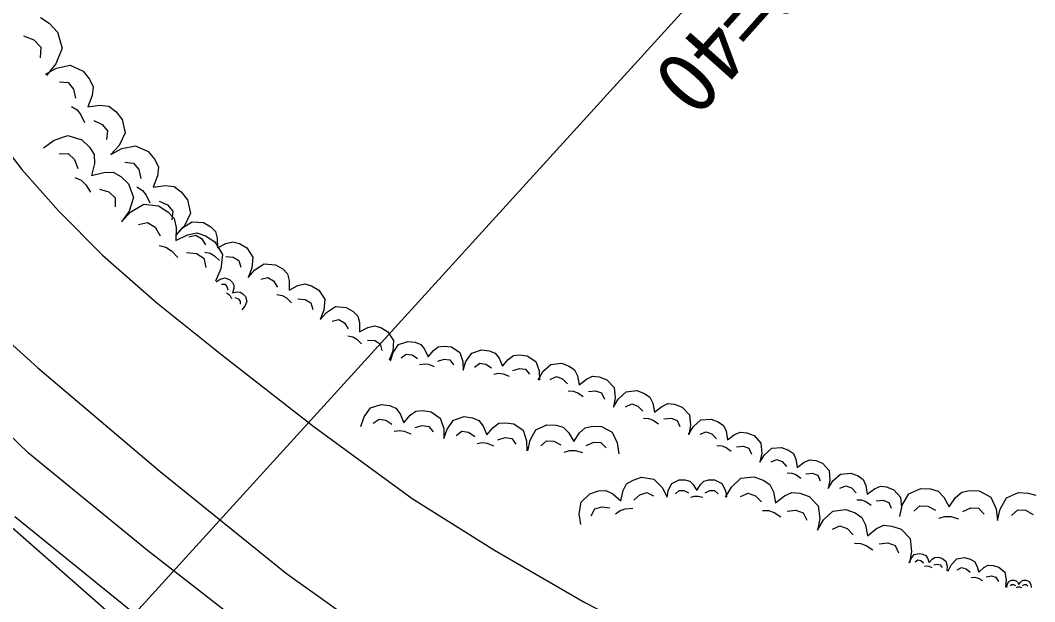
# Model space of a CAD drawing. Units: millimetres, scale not verified. Extents: x 40000 to 680000, y 20000 to 380000.
# Drawn here: x 100172 to 129194, y 273800 to 290444 of the extents above; entities that cross this region are included whole.
import ezdxf
from ezdxf.enums import TextEntityAlignment as Align

# ---------------------------------------------------------------- set-up
doc = ezdxf.new("R2010")
doc.units = ezdxf.units.MM
doc.header["$LTSCALE"] = 1000
doc.layers.add('S-BGD', color=7, linetype='Continuous', lineweight=25)
doc.layers.add('S-STR-HTXT', color=7, linetype='Continuous', lineweight=13)
doc.styles.add('ＭＳ ゴシック', font='')
doc.styles.get('ＭＳ ゴシック').set_extended_font_data('MS Gothic')

msp = doc.modelspace()

# ---------------------------------------------------------------- linework, layer by layer
at = {"layer": 'S-BGD'}
for p, q in [((100747, 290523), (100994, 290361)), ((100994, 290361), (101236, 290100)), ((100263, 289995), (100563, 289881)), ((101236, 290100), (101367, 289644)), ((100563, 289881), (100756, 289672)), ((100756, 289672), (100742, 289373)), ((101367, 289644), (101192, 289202)), ((100889, 288899), (101208, 289073)), ((101192, 289202), (100921, 288865)), ((101208, 289073), (101602, 289155)), ((101602, 289155), (101967, 288989)), ((101967, 288989), (102154, 288759)), ((101292, 288687), (101544, 288659)), ((101544, 288659), (101694, 288475)), ((102154, 288759), (102256, 288538)), ((102256, 288538), (102228, 288290)), ((101694, 288475), (101750, 288217)), ((102228, 288290), (102105, 287969)), ((101637, 287979), (101796, 287877)), ((102105, 287969), (102452, 288014)), ((102452, 288014), (102705, 287986)), ((102705, 287986), (102901, 287838)), ((101796, 287877), (101908, 287739)), ((101908, 287739), (102010, 287518)), ((102901, 287838), (103088, 287608)), ((102273, 287573), (102516, 287462)), ((102516, 287462), (102666, 287278)), ((103088, 287608), (103171, 287222)), ((101143, 287010), (101535, 287146)), ((101535, 287146), (101932, 287024)), ((102666, 287278), (102637, 287030)), ((103171, 287222), (103002, 286864)), ((100840, 286790), (101143, 287010)), ((101932, 287024), (102155, 286813)), ((102155, 286813), (102290, 286601)), ((103002, 286864), (102758, 286598)), ((102758, 286598), (103077, 286772)), ((103077, 286772), (103470, 286854)), ((103470, 286854), (103835, 286687)), ((101281, 286626), (101544, 286630)), ((101544, 286630), (101723, 286461)), ((101723, 286461), (101815, 286205)), ((102290, 286601), (102295, 286343)), ((103835, 286687), (104022, 286457)), ((104022, 286457), (104125, 286236)), ((102295, 286343), (102214, 285997)), ((103160, 286386), (103413, 286357)), ((103413, 286357), (103563, 286173)), ((103563, 286173), (103618, 285916)), ((104125, 286236), (104096, 285988)), ((101732, 285945), (101909, 285863)), ((102214, 285997), (102563, 286089)), ((102563, 286089), (102826, 286094)), ((102826, 286094), (103047, 285969)), ((103047, 285969), (103270, 285758)), ((104096, 285988), (103974, 285667)), ((101909, 285863), (102043, 285736)), ((102043, 285736), (102179, 285523)), ((102440, 285614), (102705, 285533)), ((103270, 285758), (103409, 285373)), ((103505, 285677), (103664, 285576)), ((103974, 285667), (104321, 285712)), ((104321, 285712), (104573, 285684)), ((104573, 285684), (104770, 285537)), ((102705, 285533), (102883, 285364)), ((102883, 285364), (102888, 285106)), ((103409, 285373), (103285, 284984)), ((103664, 285576), (103777, 285438)), ((103777, 285438), (103879, 285217)), ((104770, 285537), (104957, 285306)), ((104957, 285306), (105040, 284920)), ((103332, 284962), (103702, 285176)), ((103702, 285176), (104128, 285130)), ((104128, 285130), (104397, 284959)), ((104142, 285271), (104385, 285161)), ((104385, 285161), (104534, 284976)), ((103070, 284680), (103332, 284962)), ((103285, 284984), (103071, 284679)), ((104397, 284959), (104577, 284770)), ((104534, 284976), (104506, 284728)), ((104577, 284770), (104634, 284510)), ((105040, 284920), (104871, 284562)), ((103550, 284600), (103816, 284655)), ((103816, 284655), (104030, 284519)), ((104030, 284519), (104176, 284277)), ((104634, 284510), (104621, 284144)), ((104871, 284562), (104627, 284296)), ((104632, 284290), (104821, 284508)), ((104821, 284508), (105092, 284678)), ((105092, 284678), (105413, 284654)), ((105413, 284654), (105619, 284534)), ((105619, 284534), (105759, 284397)), ((104621, 284144), (104956, 284305)), ((104956, 284305), (105222, 284361)), ((104994, 284242), (105192, 284291)), ((105192, 284291), (105356, 284194)), ((105222, 284361), (105471, 284277)), ((105356, 284194), (105472, 284017)), ((105471, 284277), (105740, 284107)), ((105759, 284397), (105809, 284203)), ((105809, 284203), (105810, 283928)), ((104144, 283998), (104340, 283949)), ((104340, 283949), (104501, 283846)), ((104501, 283846), (104681, 283657)), ((105740, 284107), (105958, 283744)), ((105810, 283928), (106056, 284058)), ((106056, 284058), (106254, 284107)), ((106254, 284107), (106443, 284051)), ((106443, 284051), (106649, 283930)), ((106649, 283930), (106822, 283664)), ((104928, 283800), (105212, 283769)), ((105212, 283769), (105427, 283632)), ((105427, 283632), (105484, 283372)), ((105456, 283807), (105604, 283775)), ((105604, 283775), (105728, 283702)), ((105728, 283702), (105868, 283565)), ((105958, 283744), (105911, 283325)), ((106049, 283679), (106263, 283663)), ((106263, 283663), (106428, 283566)), ((106428, 283566), (106477, 283373)), ((106822, 283664), (106798, 283349)), ((105911, 283325), (105756, 282975)), ((106798, 283349), (106692, 283082)), ((106692, 283082), (106881, 283301)), ((106881, 283301), (107152, 283471)), ((107152, 283471), (107473, 283447)), ((107473, 283447), (107679, 283326)), ((107679, 283326), (107819, 283189)), ((105777, 282961), (105890, 283032)), ((105890, 283032), (106032, 283070)), ((106032, 283070), (106170, 283017)), ((106170, 283017), (106243, 282937)), ((107054, 283034), (107251, 283083)), ((107251, 283083), (107416, 282987)), ((107416, 282987), (107532, 282809)), ((107819, 283189), (107869, 282996)), ((107869, 282996), (107869, 282721)), ((105929, 282892), (106023, 282888)), ((106023, 282888), (106082, 282823)), ((106082, 282823), (106108, 282730)), ((106243, 282937), (106286, 282859)), ((106281, 282767), (106243, 282647)), ((106286, 282859), (106281, 282767)), ((107869, 282721), (108116, 282851)), ((108116, 282851), (108313, 282900)), ((108313, 282900), (108503, 282843)), ((108503, 282843), (108709, 282723)), ((108709, 282723), (108882, 282457)), ((106072, 282641), (106132, 282607)), ((106132, 282607), (106176, 282559)), ((106176, 282559), (106219, 282480)), ((106243, 282647), (106369, 282671)), ((106314, 282506), (106405, 282471)), ((106369, 282671), (106462, 282666)), ((106405, 282471), (106464, 282406)), ((106464, 282406), (106459, 282315)), ((106462, 282666), (106538, 282616)), ((106538, 282616), (106611, 282536)), ((106650, 282397), (106597, 282262)), ((106611, 282536), (106650, 282397)), ((107516, 282599), (107664, 282567)), ((107664, 282567), (107788, 282495)), ((107788, 282495), (107928, 282358)), ((108109, 282471), (108323, 282456)), ((108323, 282456), (108487, 282359)), ((108882, 282457), (108858, 282142)), ((106597, 282262), (106513, 282159)), ((108487, 282359), (108537, 282165)), ((108858, 282142), (108752, 281875)), ((108933, 282084), (109193, 282247)), ((109193, 282247), (109500, 282225)), ((109500, 282225), (109698, 282109)), ((109698, 282109), (109832, 281978)), ((108752, 281875), (108933, 282084)), ((109099, 281829), (109288, 281876)), ((109288, 281876), (109446, 281783)), ((109832, 281978), (109880, 281792)), ((109446, 281783), (109557, 281613)), ((109880, 281792), (109880, 281529)), ((109880, 281529), (110116, 281653)), ((110116, 281653), (110306, 281700)), ((110306, 281700), (110487, 281646)), ((110487, 281646), (110685, 281530)), ((110685, 281530), (110851, 281275)), ((109541, 281412), (109683, 281381)), ((109683, 281381), (109802, 281312)), ((109802, 281312), (109936, 281181)), ((110109, 281289), (110314, 281274)), ((110314, 281274), (110472, 281182)), ((110851, 281275), (110828, 280974)), ((110996, 281164), (111263, 281254)), ((111263, 281254), (111471, 281227)), ((110472, 281182), (110520, 280996)), ((110828, 280974), (110726, 280718)), ((110839, 280935), (110996, 281164)), ((111471, 281227), (111632, 281165)), ((111632, 281165), (111740, 281026)), ((111740, 281026), (111838, 280806)), ((111838, 280806), (111990, 280994)), ((111990, 280994), (112131, 281100)), ((112131, 281100), (112303, 281119)), ((112303, 281119), (112511, 281092)), ((112511, 281092), (112745, 280937)), ((113089, 280917), (113368, 281011)), ((113368, 281011), (113586, 280983)), ((113586, 280983), (113755, 280917)), ((110764, 280696), (110839, 280935)), ((111072, 280780), (111213, 280887)), ((111213, 280887), (111380, 280865)), ((111380, 280865), (111535, 280762)), ((112118, 280686), (112295, 280746)), ((112295, 280746), (112462, 280725)), ((112462, 280725), (112570, 280586)), ((112745, 280937), (112837, 280676)), ((112837, 280676), (112845, 280426)), ((112845, 280426), (112923, 280677)), ((112923, 280677), (113089, 280917)), ((113755, 280917), (113868, 280772)), ((113868, 280772), (113970, 280541)), ((113970, 280541), (114130, 280738)), ((114130, 280738), (114278, 280850)), ((114278, 280850), (114458, 280870)), ((114458, 280870), (114676, 280842)), ((114676, 280842), (114920, 280679)), ((114920, 280679), (115017, 280406)), ((111596, 280588), (111727, 280612)), ((111727, 280612), (111852, 280596)), ((111852, 280596), (112013, 280534)), ((113168, 280515), (113316, 280626)), ((113316, 280626), (113490, 280603)), ((113490, 280603), (113653, 280495)), ((114264, 280416), (114450, 280479)), ((114450, 280479), (114624, 280456)), ((114624, 280456), (114738, 280311)), ((114985, 280149), (115124, 280387)), ((115017, 280406), (115026, 280143)), ((115124, 280387), (115349, 280594)), ((115349, 280594), (115655, 280627)), ((115655, 280627), (115871, 280548)), ((115871, 280548), (116028, 280443)), ((116028, 280443), (116109, 280269)), ((113717, 280313), (113854, 280339)), ((113854, 280339), (113985, 280322)), ((113985, 280322), (114154, 280256)), ((115334, 280166), (115512, 280246)), ((115512, 280246), (115684, 280183)), ((115684, 280183), (115825, 280036)), ((116109, 280269), (116159, 280011)), ((116159, 280011), (116368, 280175)), ((116368, 280175), (116545, 280255)), ((116545, 280255), (116734, 280235)), ((116734, 280235), (116949, 280156)), ((116949, 280156), (117160, 279935)), ((115847, 279835), (115992, 279830)), ((115992, 279830), (116122, 279783)), ((116122, 279783), (116278, 279678)), ((116428, 279816), (116633, 279838)), ((116633, 279838), (116805, 279776)), ((117160, 279935), (117194, 279635)), ((117280, 279603), (117505, 279810)), ((117505, 279810), (117812, 279843)), ((117812, 279843), (118027, 279765)), ((116805, 279776), (116887, 279602)), ((117194, 279635), (117141, 279365)), ((117141, 279365), (117280, 279603)), ((118027, 279765), (118184, 279660)), ((118184, 279660), (118265, 279486)), ((110009, 279093), (110194, 279351)), ((110194, 279351), (110500, 279449)), ((110500, 279449), (110737, 279414)), ((110737, 279414), (110920, 279340)), ((110920, 279340), (111041, 279179)), ((111326, 279137), (111489, 279256)), ((111489, 279256), (111686, 279274)), ((111686, 279274), (111924, 279239)), ((111924, 279239), (112187, 279058)), ((117491, 279382), (117668, 279462)), ((117668, 279462), (117840, 279400)), ((117840, 279400), (117981, 279252)), ((118265, 279486), (118315, 279227)), ((118315, 279227), (118524, 279392)), ((118524, 279392), (118701, 279472)), ((118701, 279472), (118890, 279451)), ((118890, 279451), (119105, 279373)), ((119105, 279373), (119316, 279152)), ((109918, 278820), (110009, 279093)), ((110272, 278911), (110436, 279030)), ((110436, 279030), (110626, 279002)), ((110626, 279002), (110801, 278881)), ((111041, 279179), (111148, 278925)), ((111148, 278925), (111326, 279137)), ((112187, 279058), (112287, 278758)), ((112381, 278744), (112567, 279002)), ((112567, 279002), (112873, 279100)), ((112873, 279100), (113110, 279065)), ((113110, 279065), (113293, 278990)), ((113293, 278990), (113414, 278830)), ((113698, 278788), (113862, 278907)), ((113862, 278907), (114059, 278925)), ((114059, 278925), (114296, 278890)), ((118003, 279052), (118149, 279047)), ((118149, 279047), (118278, 279000)), ((118278, 279000), (118435, 278895)), ((118585, 279033), (118789, 279055)), ((118789, 279055), (118962, 278992)), ((118962, 278992), (119043, 278818)), ((119316, 279152), (119350, 278851)), ((119423, 278811), (119642, 279004)), ((119642, 279004), (119936, 279030)), ((119936, 279030), (120141, 278950)), ((120141, 278950), (120288, 278847)), ((110868, 278681), (111017, 278706)), ((111017, 278706), (111159, 278685)), ((111159, 278685), (111342, 278611)), ((111466, 278783), (111670, 278848)), ((111670, 278848), (111859, 278820)), ((111859, 278820), (111980, 278660)), ((112287, 278758), (112291, 278471)), ((112291, 278471), (112381, 278744)), ((112645, 278562), (112809, 278681)), ((112809, 278681), (112998, 278653)), ((112998, 278653), (113174, 278532)), ((113414, 278830), (113520, 278576)), ((113520, 278576), (113698, 278788)), ((114296, 278890), (114560, 278709)), ((114560, 278709), (114659, 278408)), ((114758, 278421), (114924, 278723)), ((114924, 278723), (115241, 278866)), ((115241, 278866), (115500, 278858)), ((115500, 278858), (115707, 278801)), ((115707, 278801), (115858, 278643)), ((115858, 278643), (116005, 278383)), ((116005, 278383), (116169, 278633)), ((116169, 278633), (116330, 278782)), ((116330, 278782), (116540, 278826)), ((116540, 278826), (116799, 278818)), ((116799, 278818), (117106, 278656)), ((117106, 278656), (117252, 278345)), ((119285, 278586), (119423, 278811)), ((119350, 278851), (119297, 278582)), ((119620, 278595), (119791, 278668)), ((119791, 278668), (119955, 278605)), ((120288, 278847), (120363, 278679)), ((120363, 278679), (120405, 278431)), ((120608, 278584), (120779, 278657)), ((120779, 278657), (120959, 278634)), ((120959, 278634), (121164, 278554)), ((113240, 278331), (113390, 278357)), ((113390, 278357), (113532, 278336)), ((113532, 278336), (113715, 278262)), ((113838, 278434), (114042, 278499)), ((114042, 278499), (114232, 278471)), ((114232, 278471), (114353, 278311)), ((114659, 278408), (114664, 278122)), ((114697, 278117), (114758, 278421)), ((115065, 278259), (115226, 278407)), ((115226, 278407), (115434, 278401)), ((115434, 278401), (115638, 278292)), ((116366, 278270), (116577, 278366)), ((116577, 278366), (116785, 278359)), ((116785, 278359), (116936, 278202)), ((117252, 278345), (117295, 278038)), ((119955, 278605), (120086, 278461)), ((120405, 278431), (120608, 278584)), ((121164, 278554), (121361, 278339)), ((121361, 278339), (121387, 278050)), ((115736, 278085), (115893, 278132)), ((115893, 278132), (116049, 278127)), ((116049, 278127), (116255, 278069)), ((120103, 278269), (120242, 278262)), ((120242, 278262), (120365, 278214)), ((120365, 278214), (120512, 278111)), ((120659, 278239), (120855, 278256)), ((120855, 278256), (121018, 278193)), ((121018, 278193), (121093, 278025)), ((121387, 278050), (121331, 277794)), ((121462, 278008), (121672, 278193)), ((121672, 278193), (121953, 278217)), ((121953, 278217), (122148, 278142)), ((122148, 278142), (122289, 278043)), ((122289, 278043), (122360, 277882)), ((121331, 277794), (121462, 278008)), ((121650, 277803), (121814, 277872)), ((121814, 277872), (121970, 277812)), ((121970, 277812), (122095, 277675)), ((122360, 277882), (122400, 277645)), ((122400, 277645), (122594, 277792)), ((122594, 277792), (122757, 277861)), ((122757, 277861), (122929, 277839)), ((122929, 277839), (123124, 277763)), ((123124, 277763), (123312, 277558)), ((122112, 277491), (122244, 277484)), ((122244, 277484), (122362, 277439)), ((122642, 277463), (122829, 277479)), ((122829, 277479), (122985, 277419)), ((123312, 277558), (123337, 277282)), ((123421, 277262), (123641, 277456)), ((123641, 277456), (123935, 277481)), ((123935, 277481), (124140, 277402)), ((117419, 276980), (117520, 277173)), ((117520, 277173), (117702, 277284)), ((117702, 277284), (117949, 277362)), ((117949, 277362), (118294, 277310)), ((118294, 277310), (118538, 277066)), ((118712, 276989), (118814, 277189)), ((118814, 277189), (119018, 277289)), ((119018, 277289), (119188, 277289)), ((119188, 277289), (119324, 277256)), ((119324, 277256), (119426, 277156)), ((119630, 277156), (119732, 277256)), ((119732, 277256), (119868, 277289)), ((119868, 277289), (120038, 277289)), ((120038, 277289), (120242, 277189)), ((120242, 277189), (120344, 276989)), ((120518, 277080), (120791, 277333)), ((120791, 277333), (121164, 277376)), ((121164, 277376), (121427, 277282)), ((121427, 277282), (121618, 277155)), ((122362, 277439), (122502, 277340)), ((122985, 277419), (123056, 277258)), ((123337, 277282), (123284, 277037)), ((123284, 277037), (123421, 277262)), ((124140, 277402), (124287, 277298)), ((124287, 277298), (124361, 277130)), ((116216, 276653), (116465, 276892)), ((116465, 276892), (116712, 276971)), ((116712, 276971), (116926, 276985)), ((116926, 276985), (117123, 276886)), ((117123, 276886), (117351, 276690)), ((117351, 276690), (117419, 276980)), ((117895, 276863), (118093, 276925)), ((118093, 276925), (118289, 276827)), ((118538, 277066), (118683, 276791)), ((118678, 276789), (118712, 276989)), ((118916, 276889), (119018, 276989)), ((119018, 276989), (119154, 276989)), ((119154, 276989), (119290, 276922)), ((119426, 277156), (119528, 276989)), ((119528, 276989), (119630, 277156)), ((119766, 276922), (119902, 276989)), ((119902, 276989), (120038, 276989)), ((120038, 276989), (120140, 276889)), ((120344, 276989), (120378, 276789)), ((120351, 276789), (120518, 277080)), ((120776, 276812), (120992, 276911)), ((120992, 276911), (121202, 276836)), ((121618, 277155), (121719, 276944)), ((121719, 276944), (121781, 276629)), ((122034, 276831), (122250, 276930)), ((122250, 276930), (122479, 276906)), ((122479, 276906), (122742, 276812)), ((123618, 277047), (123790, 277120)), ((123790, 277120), (123953, 277056)), ((123953, 277056), (124085, 276913)), ((124361, 277130), (124403, 276882)), ((124403, 276882), (124607, 277035)), ((124607, 277035), (124778, 277108)), ((124778, 277108), (124958, 277085)), ((124958, 277085), (125162, 277006)), ((125162, 277006), (125359, 276790)), ((125407, 276569), (125590, 276891)), ((125590, 276891), (125932, 277042)), ((125932, 277042), (126212, 277030)), ((126212, 277030), (126433, 276966)), ((126433, 276966), (126594, 276794)), ((126930, 276780), (127105, 276937)), ((127105, 276937), (127331, 276983)), ((127331, 276983), (127610, 276971)), ((127610, 276971), (127939, 276792)), ((128386, 276774), (128729, 276924)), ((128729, 276924), (129009, 276912)), ((129009, 276912), (129230, 276848)), ((116163, 276315), (116216, 276653)), ((117729, 276703), (117895, 276863)), ((119358, 276789), (119460, 276822)), ((119460, 276822), (119562, 276822)), ((119562, 276822), (119698, 276789)), ((121202, 276836), (121374, 276658)), ((121781, 276629), (122034, 276831)), ((122742, 276812), (123001, 276545)), ((124102, 276720), (124241, 276713)), ((124241, 276713), (124363, 276666)), ((124363, 276666), (124511, 276562)), ((124657, 276691), (124853, 276708)), ((124853, 276708), (125017, 276644)), ((125017, 276644), (125091, 276476)), ((125359, 276790), (125385, 276502)), ((126594, 276794), (126750, 276513)), ((126750, 276513), (126930, 276780)), ((127939, 276792), (128092, 276456)), ((128204, 276451), (128386, 276774)), ((116210, 276008), (116163, 276315)), ((116508, 276263), (116609, 276455)), ((116609, 276455), (116807, 276518)), ((116807, 276518), (117036, 276484)), ((117199, 276321), (117332, 276416)), ((117332, 276416), (117480, 276463)), ((117480, 276463), (117694, 276477)), ((121403, 276414), (121580, 276409)), ((121580, 276409), (121738, 276353)), ((121738, 276353), (121929, 276226)), ((122111, 276395), (122360, 276423)), ((122360, 276423), (122570, 276348)), ((122570, 276348), (122671, 276137)), ((123001, 276545), (123044, 276179)), ((123149, 276141), (123421, 276395)), ((123421, 276395), (123795, 276437)), ((123795, 276437), (124058, 276343)), ((124058, 276343), (124249, 276216)), ((125385, 276502), (125329, 276245)), ((125337, 276242), (125407, 276569)), ((125736, 276390), (125911, 276548)), ((125911, 276548), (126135, 276538)), ((126135, 276538), (126354, 276419)), ((127137, 276386), (127365, 276487)), ((127365, 276487), (127589, 276477)), ((127589, 276477), (127749, 276306)), ((128092, 276456), (128134, 276124)), ((128134, 276124), (128204, 276451)), ((128533, 276273), (128708, 276430)), ((128708, 276430), (128931, 276421)), ((128931, 276421), (129150, 276302)), ((106066, 270538), (99622, 276191)), ((100016, 276243), (108374, 269463)), ((123044, 276179), (122981, 275850)), ((122981, 275850), (123149, 276141)), ((124249, 276216), (124349, 276005)), ((124349, 276005), (124412, 275691)), ((126456, 276195), (126626, 276243)), ((126626, 276243), (126794, 276236)), ((126794, 276236), (127015, 276171)), ((123407, 275874), (123622, 275972)), ((123622, 275972), (123833, 275897)), ((123833, 275897), (124005, 275719)), ((124412, 275691), (124665, 275893)), ((124665, 275893), (124880, 275991)), ((124880, 275991), (125110, 275968)), ((125110, 275968), (125373, 275874)), ((125373, 275874), (125631, 275606)), ((124034, 275475), (124211, 275470)), ((124211, 275470), (124369, 275414)), ((124742, 275456), (124990, 275484)), ((124990, 275484), (125201, 275409)), ((125631, 275606), (125674, 275240)), ((124369, 275414), (124560, 275287)), ((125201, 275409), (125301, 275198)), ((125674, 275240), (125612, 274912)), ((125656, 275036), (125748, 275149)), ((125748, 275149), (125891, 275185)), ((125891, 275185), (125998, 275162)), ((125998, 275162), (126080, 275123)), ((125607, 274914), (125656, 275036)), ((125771, 274945), (125849, 274995)), ((125849, 274995), (125935, 274977)), ((125935, 274977), (126012, 274917)), ((126080, 275123), (126130, 275046)), ((126130, 275046), (126172, 274927)), ((126172, 274927), (126259, 275019)), ((126259, 275019), (126338, 275069)), ((126313, 274854), (126408, 274878)), ((126338, 275069), (126428, 275072)), ((126408, 274878), (126494, 274860)), ((126428, 275072), (126536, 275049)), ((126494, 274860), (126545, 274783)), ((126536, 275049), (126651, 274959)), ((126651, 274959), (126688, 274819)), ((126721, 274679), (126810, 274863)), ((126810, 274863), (126964, 275028)), ((126964, 275028), (127188, 275069)), ((127188, 275069), (127352, 275023)), ((127352, 275023), (127473, 274954)), ((127473, 274954), (127543, 274831)), ((127739, 274776), (127865, 274844)), ((127865, 274844), (128005, 274840)), ((126037, 274823), (126106, 274831)), ((126106, 274831), (126170, 274817)), ((126170, 274817), (126252, 274778)), ((126688, 274819), (126682, 274688)), ((126978, 274711), (127104, 274780)), ((127104, 274780), (127235, 274744)), ((127235, 274744), (127347, 274643)), ((127543, 274831), (127595, 274643)), ((127595, 274643), (127739, 274776)), ((128005, 274840), (128169, 274794)), ((128169, 274794), (128337, 274643)), ((128337, 274643), (128379, 274423)), ((127375, 274496), (127483, 274501)), ((127483, 274501), (127581, 274473)), ((127581, 274473), (127702, 274405)), ((127805, 274515), (127954, 274542)), ((127954, 274542), (128085, 274505)), ((128085, 274505), (128155, 274382)), ((128379, 274423), (128356, 274221)), ((128394, 274211), (128408, 274293)), ((128408, 274293), (128450, 274375)), ((128450, 274375), (128534, 274417)), ((128492, 274252), (128534, 274293)), ((128534, 274417), (128604, 274417)), ((128534, 274293), (128590, 274293)), ((128590, 274293), (128646, 274266)), ((128604, 274417), (128660, 274403)), ((128660, 274403), (128702, 274362)), ((128702, 274362), (128744, 274293)), ((128744, 274293), (128786, 274362)), ((128786, 274362), (128828, 274403)), ((128828, 274403), (128884, 274417)), ((128842, 274266), (128898, 274293)), ((128884, 274417), (128954, 274417)), ((128898, 274293), (128954, 274293)), ((128954, 274417), (129038, 274375)), ((128954, 274293), (128996, 274252)), ((129038, 274375), (129080, 274293)), ((129080, 274293), (129094, 274211)), ((128674, 274211), (128716, 274224)), ((128716, 274224), (128758, 274224)), ((128758, 274224), (128814, 274211))]:
    msp.add_line(p, q, dxfattribs=at)
for points in [[(95470, 293642), (96801, 291226), (98157, 288989), (99164, 287526), (100218, 286176), (101265, 284987), (102523, 283722), (104076, 282357), (105934, 280867), (108576, 278808), (111382, 276756), (113738, 275276), (116324, 273777), (117563, 273139), (118775, 272638), (121064, 271929), (123280, 271140), (123335, 271115)], [(95190, 291199), (95431, 289912), (95714, 288172), (96112, 286392), (96443, 285467), (96873, 284614), (97421, 283792), (98182, 282871), (99347, 281685), (100673, 280492), (104178, 277529), (107786, 274610), (110053, 272999), (112349, 271496), (113892, 270586), (115427, 269801), (117187, 269011), (118931, 268349), (120659, 267863), (122599, 267429), (125347, 266899), (128155, 266466), (130146, 266258)], [(128564, 263693), (126595, 264035), (124751, 264464), (122377, 265140), (119924, 265946), (117359, 267041), (114684, 268297), (112527, 269336), (110425, 270466), (108906, 271425), (107122, 272690), (103816, 275266), (100403, 278054), (98902, 279502), (97364, 281130), (96471, 282187), (95778, 283172), (95083, 284366), (94391, 285767), (93341, 288098), (92143, 290482)]]:
    msp.add_lwpolyline(points, dxfattribs=at)
at = {"layer": 'S-STR-HTXT'}
msp.add_line((101518, 271347), (121860, 293708), dxfattribs=at)

# ---------------------------------------------------------------- texts
at = {"layer": 'S-STR-HTXT', "style": 'ＭＳ ゴシック'}
msp.add_text('R=40', height=1833, rotation=228.258, dxfattribs=at).set_placement((121089, 292872), align=Align.BOTTOM_LEFT)

doc.saveas('drawing.dxf')
